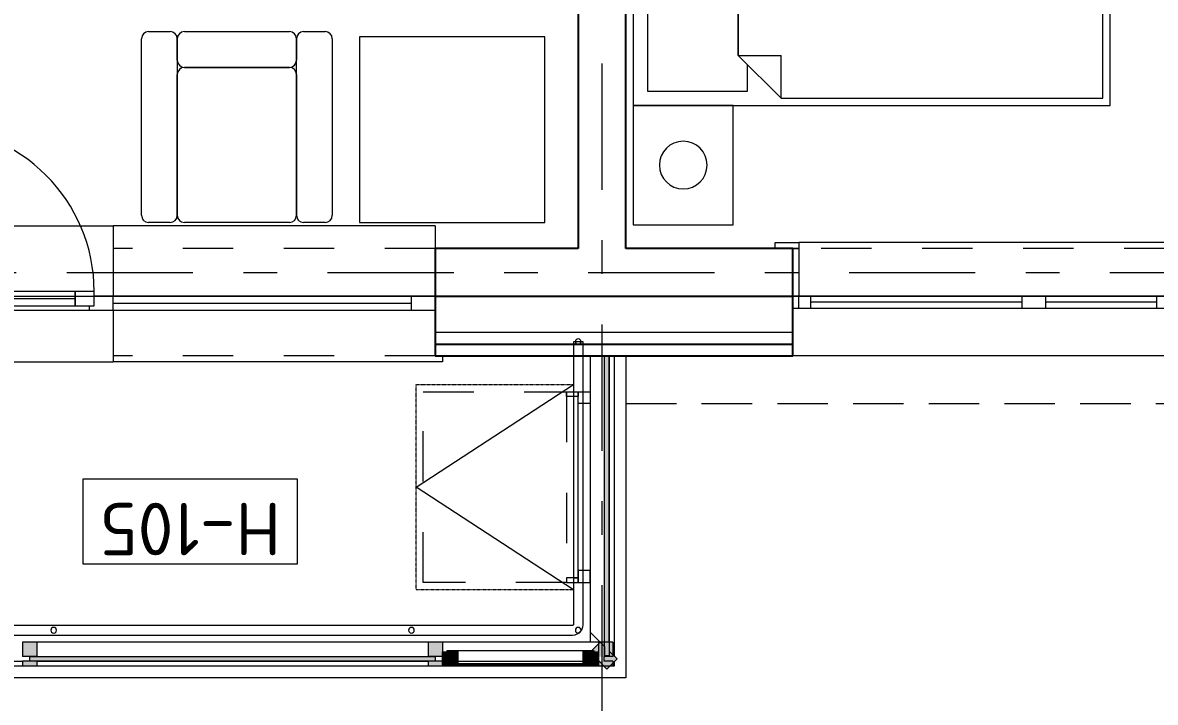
# Model space of a CAD drawing. Header units: millimetres. Extents: x 18162 to 3540582, y 72188 to 247925.
# Drawn here: x 678081 to 682831, y 76844 to 79693 of the extents above; entities that cross this region are included whole.
import ezdxf
from ezdxf.enums import TextEntityAlignment as Align

# ---------------------------------------------------------------- set-up
doc = ezdxf.new("R2010")
doc.units = ezdxf.units.MM
doc.header["$MEASUREMENT"] = 0
doc.set_wipeout_variables(frame=1)
for name, pattern in [('Dashed', [423.333333, 211.666667, -211.666667]), ('Double Dashed', [1093.611073, 529.166651, -211.666656, 141.111112, -211.666656]), ('Hidden Line', [317.5, 211.666667, -105.833333]), ('STYLE_01', [0.416641, 0.208282, -0.208359]), ('Wipeout_Contour', [1000, 0, -1000])]:
    doc.linetypes.add(name, pattern=pattern)
for name, color, linetype in [('Archicad Windows', 7, 'Continuous'), ('Archicad Zone Stamps', 7, 'Continuous'), ('Drawing & Figure', 7, 'Continuous'), ('Finish - Wall', 7, 'Continuous'), ('Interior - Furniture', 7, 'Continuous'), ('Interior - Stair & Railing', 7, 'Continuous'), ('Model Unit - Zone A', 7, 'Continuous'), ('Structural - Bearing', 7, 'Continuous'), ('Structural - Grid', 7, 'Continuous')]:
    doc.layers.add(name, color=color, linetype=linetype)
doc.styles.add('GENERATED_STYLE_2', font='')
doc.styles.add('GENERATED_STYLE_3', font='', dxfattribs={"width": 0.8})
doc.styles.get('GENERATED_STYLE_2').set_extended_font_data('ISOCPEUR MON')
doc.styles.get('GENERATED_STYLE_3').set_extended_font_data('ISOCPEUR MON')

# ---------------------------------------------------------------- blocks, each defined once
blk = doc.blocks.new('Тагт - 50%_H-105_95_3', base_point=(678783.9, 77602.1))
at = {"layer": 'Archicad Zone Stamps', "color": 7, "linetype": 'Continuous', "lineweight": 5}
for p, q in [((679233.9, 77779.5), (678333.9, 77779.5)), ((678333.9, 77779.5), (678333.9, 77424.7)), ((679233.9, 77424.7), (679233.9, 77779.5)), ((678333.9, 77424.7), (679233.9, 77424.7))]:
    blk.add_line(p, q, dxfattribs=at)
at = {"layer": 'Archicad Zone Stamps', "color": 7, "lineweight": 5, "style": 'GENERATED_STYLE_2'}
for tag, p in [('DUMMY_861', (678410.7, 77460.2)), ('ROOM_NUMBER', (678783.9, 77460.2))]:
    blk.add_attdef(tag, text='', height=220, rotation=180, dxfattribs=at).set_placement(p, align=Align.TOP_CENTER)
blk = doc.blocks.new('Window with Sidelight 27[46]_3', base_point=(636137.8, 0))
at = {"layer": 'Archicad Windows', "color": 7, "linetype": 'Continuous', "lineweight": 13}
for p, q in [((681236.3, 78745.7), (681236.3, 78770.7)), ((681236.3, 78770.7), (681336.3, 78770.7)), ((682886.3, 78770.7), (681336.3, 78770.7)), ((681336.3, 78770.7), (681336.3, 78745.7)), ((682886.3, 78770.7), (682986.3, 78770.7)), ((682886.3, 78745.7), (682886.3, 78770.7)), ((682986.3, 78770.7), (682986.3, 78745.7)), ((681336.3, 78745.7), (681236.3, 78745.7)), ((681311.3, 78745.7), (681236.3, 78745.7)), ((681311.3, 78745.7), (681236.3, 78745.7)), ((681311.3, 78545.7), (681311.3, 78745.7)), ((681311.3, 78745.7), (681336.3, 78745.7)), ((681311.3, 78545.7), (681311.3, 78745.7)), ((681311.3, 78545.7), (681311.3, 78745.7)), ((681336.3, 78745.7), (681336.3, 78545.7)), ((682886.3, 78545.7), (682886.3, 78745.7)), ((682886.3, 78745.7), (682911.3, 78745.7)), ((682986.3, 78745.7), (682886.3, 78745.7)), ((682911.3, 78745.7), (682911.3, 78545.7)), ((682911.3, 78545.7), (682911.3, 78745.7)), ((682911.3, 78545.7), (682911.3, 78745.7)), ((682911.3, 78745.7), (682986.3, 78745.7)), ((682911.3, 78745.7), (682986.3, 78745.7)), ((681336.3, 78545.7), (681311.3, 78545.7)), ((681336.3, 78545.7), (681311.3, 78545.7)), ((681311.3, 78495.7), (681311.3, 78545.7)), ((681311.3, 78495.7), (681311.3, 78545.7)), ((681386.3, 78545.7), (681336.3, 78545.7)), ((681336.3, 78495.7), (681336.3, 78545.7)), ((681386.3, 78495.7), (681386.3, 78545.7)), ((682271.3, 78545.7), (681386.3, 78545.7)), ((682271.3, 78520.7), (681386.3, 78520.7)), ((682321.3, 78545.7), (682271.3, 78545.7)), ((682271.3, 78545.7), (682271.3, 78495.7)), ((682371.3, 78545.7), (682321.3, 78545.7)), ((682371.3, 78495.7), (682371.3, 78545.7)), ((682836.3, 78545.7), (682371.3, 78545.7)), ((682836.3, 78520.7), (682371.3, 78520.7)), ((682886.3, 78545.7), (682836.3, 78545.7)), ((682836.3, 78545.7), (682836.3, 78495.7)), ((682911.3, 78545.7), (682886.3, 78545.7)), ((682911.3, 78545.7), (682886.3, 78545.7)), ((682886.3, 78495.7), (682886.3, 78545.7)), ((682911.3, 78495.7), (682911.3, 78545.7)), ((682911.3, 78495.7), (682911.3, 78545.7)), ((681311.3, 78495.7), (681336.3, 78495.7)), ((681311.3, 78395.7), (681311.3, 78495.7)), ((681336.3, 78495.7), (681386.3, 78495.7)), ((681386.3, 78495.7), (682271.3, 78495.7)), ((682271.3, 78495.7), (682321.3, 78495.7)), ((682321.3, 78495.7), (682371.3, 78495.7)), ((682371.3, 78495.7), (682836.3, 78495.7)), ((682836.3, 78495.7), (682886.3, 78495.7)), ((682886.3, 78495.7), (682911.3, 78495.7)), ((682911.3, 78395.7), (682911.3, 78495.7)), ((681311.3, 78345.7), (681311.3, 78395.7)), ((682911.3, 78345.7), (682911.3, 78395.7)), ((681311.3, 78295.7), (681311.3, 78345.7)), ((682911.3, 78295.7), (682911.3, 78345.7)), ((682911.3, 78295.7), (681311.3, 78295.7))]:
    blk.add_line(p, q, dxfattribs=at)
at = {"layer": 'Archicad Windows', "color": 7, "linetype": 'Dashed', "lineweight": 13}
blk.add_line((682911.3, 78745.7), (681311.3, 78745.7), dxfattribs=at)
blk = doc.blocks.new('Terrace Door 01 27[47]_3', base_point=(636137.8, 0))
at = {"layer": 'Archicad Windows', "color": 7, "linetype": 'Continuous', "lineweight": 13}
for p, q in [((677691.3, 78565.7), (677691.3, 79255.7)), ((677611.3, 78840.7), (678461.3, 78840.7)), ((677611.3, 78840.7), (677611.3, 78745.7)), ((679811.3, 78840.7), (678461.3, 78840.7)), ((678461.3, 78840.7), (678461.3, 78545.7)), ((679811.3, 78840.7), (679811.3, 78745.7)), ((677771.3, 78505.7), (677771.3, 78565.7)), ((678301.3, 78505.7), (678301.3, 78565.7)), ((677611.3, 78545.7), (677691.3, 78545.7)), ((677611.3, 78545.7), (677611.3, 78485.7)), ((678301.3, 78535.7), (677771.3, 78535.7)), ((678461.3, 78545.7), (678381.3, 78545.7)), ((678461.3, 78485.7), (678461.3, 78545.7)), ((679711.3, 78545.7), (678461.3, 78545.7)), ((679711.3, 78515.7), (678461.3, 78515.7)), ((679811.3, 78545.7), (679711.3, 78545.7)), ((679711.3, 78485.7), (679711.3, 78545.7)), ((679811.3, 78545.7), (679811.3, 78485.7)), ((679811.3, 78485.7), (677611.3, 78485.7)), ((677711.3, 78485.7), (677711.3, 78505.7)), ((678361.3, 78485.7), (678361.3, 78505.7)), ((678461.3, 78485.7), (678461.3, 78270.7)), ((678461.3, 78485.7), (678461.3, 78270.7)), ((677581.3, 78295.7), (677581.3, 78270.7)), ((679841.3, 78295.7), (679841.3, 78270.7)), ((677581.3, 78270.7), (678461.3, 78270.7)), ((679841.3, 78270.7), (678461.3, 78270.7))]:
    blk.add_line(p, q, dxfattribs=at)
at = {"layer": 'Archicad Windows', "color": 7, "linetype": 'Dashed', "lineweight": 13}
for p, q in [((679811.3, 78745.7), (678461.3, 78745.7)), ((679811.3, 78295.7), (678461.3, 78295.7))]:
    blk.add_line(p, q, dxfattribs=at)
at = {"layer": 'Archicad Windows', "color": 7, "linetype": 'Continuous', "lineweight": 13, "flags": 128}
for points in [[(677771.3, 78505.7), (677771.3, 78565.7), (677691.3, 78565.7), (677691.3, 78505.7)], [(678301.3, 78505.7), (678301.3, 78565.7), (677771.3, 78565.7), (677771.3, 78505.7)], [(678381.3, 78505.7), (678381.3, 78565.7), (678301.3, 78565.7), (678301.3, 78505.7)]]:
    blk.add_lwpolyline(points, close=True, dxfattribs=at)
at = {"layer": 'Archicad Windows', "color": 7, "linetype": 'Continuous', "lineweight": 13}
blk.add_arc((677691.3, 78565.7), 690, 0, 90, dxfattribs=at)
blk = doc.blocks.new('Bed Layout 27[253]_3', base_point=(680641.3, 80245.7))
at = {"layer": 'Interior - Furniture', "color": 7, "linetype": 'Continuous', "lineweight": 5}
for p, q in [((682641.3, 81145.7), (680641.3, 81145.7)), ((680641.3, 81145.7), (680641.3, 79345.7)), ((682641.3, 79345.7), (682641.3, 81145.7)), ((681261.3, 81115.7), (681081.3, 80935.7)), ((682611.3, 81115.7), (681261.3, 81115.7)), ((681261.3, 81115.7), (681261.3, 80935.7)), ((682611.3, 80245.7), (682611.3, 81115.7)), ((681081.3, 80935.7), (681081.3, 80245.7)), ((681081.3, 80935.7), (681261.3, 80935.7)), ((681081.3, 80245.7), (681081.3, 79555.7)), ((682611.3, 79375.7), (682611.3, 80245.7)), ((681081.3, 79555.7), (681261.3, 79375.7)), ((681081.3, 79555.7), (681261.3, 79555.7)), ((681261.3, 79375.7), (681261.3, 79555.7)), ((681261.3, 79375.7), (682611.3, 79375.7)), ((681061.3, 79345.7), (680641.3, 79345.7)), ((680641.3, 79345.7), (680641.3, 78845.7)), ((680641.3, 79345.7), (682641.3, 79345.7)), ((681061.3, 78845.7), (681061.3, 79345.7)), ((680641.3, 78845.7), (681061.3, 78845.7))]:
    blk.add_line(p, q, dxfattribs=at)
at = {"layer": 'Interior - Furniture', "color": 7, "linetype": 'Continuous', "lineweight": 5, "flags": 128}
for points in [[(681081.3, 80935.7), (681121.3, 80975.7), (681121.3, 81085.7), (680701.3, 81085.7), (680701.3, 80305.7), (681081.3, 80305.7)], [(681081.3, 80185.7), (680701.3, 80185.7), (680701.3, 79405.7), (681121.3, 79405.7), (681121.3, 79515.7), (681081.3, 79555.7)]]:
    blk.add_lwpolyline(points, close=True, dxfattribs=at)
blk.add_lwpolyline([(680851.3, 79195.7, 1), (680851.3, 78995.7, 1)], format="xyb", close=True, dxfattribs=at)
blk = doc.blocks.new('Sofa 01 27[259]_3', base_point=(679379.6, 79655.2))
at = {"layer": 'Interior - Furniture', "color": 7, "linetype": 'Continuous', "lineweight": 5}
for p, q in [((678609.6, 79655.2), (678699.6, 79655.2)), ((678759.6, 79655.2), (679199.6, 79655.2)), ((679259.6, 79655.2), (679349.6, 79655.2)), ((678579.6, 78885.2), (678579.6, 79625.2)), ((678729.6, 79535.2), (678729.6, 79625.2)), ((678729.6, 79625.2), (678729.6, 78885.2)), ((679229.6, 79625.2), (679229.6, 79535.2)), ((679229.6, 78885.2), (679229.6, 79625.2)), ((679379.6, 79625.2), (679379.6, 78885.2)), ((678729.6, 78885.2), (678729.6, 79475.2)), ((678729.6, 78885.2), (678729.6, 79475.2)), ((678759.6, 79505.2), (679199.6, 79505.2)), ((678759.6, 79505.2), (679199.6, 79505.2)), ((679199.6, 79505.2), (678759.6, 79505.2)), ((679229.6, 79475.2), (679229.6, 78885.2)), ((679229.6, 79475.2), (679229.6, 78885.2)), ((678699.6, 78855.2), (678609.6, 78855.2)), ((679199.6, 78855.2), (678759.6, 78855.2)), ((679199.6, 78855.2), (678759.6, 78855.2)), ((679349.6, 78855.2), (679259.6, 78855.2))]:
    blk.add_line(p, q, dxfattribs=at)
for centre, start, end in [((678609.6, 79625.2), 90, 180), ((678699.6, 79625.2), 0, 90), ((678759.6, 79625.2), 90, 180), ((679199.6, 79625.2), 0, 90), ((679259.6, 79625.2), 90, 180), ((679349.6, 79625.2), 0, 90), ((678759.6, 79535.2), 180, 270), ((679199.6, 79535.2), 270, 0), ((678759.6, 79475.2), 90, 180), ((678759.6, 79475.2), 90, 180), ((679199.6, 79475.2), 0, 90), ((679199.6, 79475.2), 0, 90), ((678609.6, 78885.2), 180, 270), ((678699.6, 78885.2), 270, 0), ((678759.6, 78885.2), 180, 270), ((678759.6, 78885.2), 180, 270), ((679199.6, 78885.2), 270, 0), ((679199.6, 78885.2), 270, 0), ((679259.6, 78885.2), 180, 270), ((679349.6, 78885.2), 270, 0)]:
    blk.add_arc(centre, 30, start, end, dxfattribs=at)
blk = doc.blocks.new('Coffee Table 04 27[260]_3', base_point=(679493.2, 78855.2))
at = {"layer": 'Interior - Furniture', "color": 7, "linetype": 'Continuous', "lineweight": 5, "flags": 128}
blk.add_lwpolyline([(679493.2, 78855.2), (680271, 78855.2), (680271, 79633), (679493.2, 79633)], close=True, dxfattribs=at)
blk = doc.blocks.new('Standard grid marker[328]_3', base_point=(654300.1, 78645.7))
at = {"layer": 'Structural - Grid', "color": 13, "linetype": 'Double Dashed', "lineweight": 13}
blk.add_line((655300.1, 78645.7), (689862.2, 78645.7), dxfattribs=at)
at = {"layer": 'Structural - Grid', "color": 13, "lineweight": 13, "style": 'GENERATED_STYLE_3'}
blk.add_attdef('AC_MarkerText_1', text='', height=250, rotation=180, dxfattribs=at).set_placement((691162.2, 78520.7), align=Align.TOP_CENTER)
blk = doc.blocks.new('Standard grid marker[332]_3', base_point=(680511.3, 72524.1))
at = {"layer": 'Structural - Grid', "color": 13, "linetype": 'Double Dashed', "lineweight": 13}
blk.add_line((680511.3, 73524.1), (680511.3, 100185.5), dxfattribs=at)
at = {"layer": 'Structural - Grid', "color": 13, "lineweight": 13, "style": 'GENERATED_STYLE_3'}
blk.add_attdef('AC_MarkerText_1', text='', height=250, rotation=180, dxfattribs=at).set_placement((680511.3, 101360.5), align=Align.TOP_CENTER)

msp = doc.modelspace()

# ---------------------------------------------------------------- linework, layer by layer
at = {"layer": 'Drawing & Figure', "color": 7, "linetype": 'STYLE_01', "lineweight": 5}
msp.add_lwpolyline([(680391.3, 77315.7), (679731.3, 77315.7), (679731.3, 78175.7), (680391.3, 78175.7)], close=True, dxfattribs=at)
at = {"layer": 'Drawing & Figure', "color": 7, "linetype": 'Continuous', "lineweight": 5}
msp.add_lwpolyline([(680391.3, 77315.7), (679731.3, 77745.7), (680391.3, 78175.7)], dxfattribs=at)
at = {"layer": 'Drawing & Figure', "color": 7, "linetype": 'Dashed', "lineweight": 5}
msp.add_lwpolyline([(680361.3, 78145.7), (680361.3, 77345.7), (679761.3, 77345.7), (679761.3, 78145.7)], close=True, dxfattribs=at)
at = {"layer": 'Drawing & Figure', "color": 7, "linetype": 'Continuous', "lineweight": 5}
for points in [[(680411.3, 78125.7), (680361.3, 78125.7), (680361.3, 78145.7), (680411.3, 78145.7)], [(680461.3, 78095.7), (680411.3, 78095.7), (680411.3, 78145.7), (680461.3, 78145.7)], [(680391.3, 77365.7), (680411.3, 77365.7), (680411.3, 78125.7), (680391.3, 78125.7)], [(680461.3, 77395.7), (680411.3, 77395.7), (680411.3, 77345.7), (680461.3, 77345.7)], [(680411.3, 77365.7), (680361.3, 77365.7), (680361.3, 77345.7), (680411.3, 77345.7)]]:
    msp.add_lwpolyline(points, close=True, dxfattribs=at)
at = {"layer": 'Finish - Wall', "color": 7, "linetype": 'Continuous', "lineweight": 13}
msp.add_line((680561.3, 78355.7), (680461.3, 78355.7), dxfattribs=at)
at = {"layer": 'Interior - Stair & Railing', "color": 7, "linetype": 'Continuous', "lineweight": 13}
for p, q in [((680391.3, 77211.7), (680391.3, 77195.7)), ((680391.3, 77195.7), (680391.3, 77172)), ((680431.3, 77195.7), (680431.3, 77211.7)), ((680431.3, 77169.4), (680431.3, 77195.7)), ((680370.3, 77165.7), (677577.4, 77165.7)), ((680385, 77165.7), (680370.3, 77165.7)), ((680387.6, 77166), (680385, 77165.7)), ((680388.7, 77166.5), (680387.6, 77166)), ((680389.7, 77167.3), (680388.7, 77166.5)), ((680390.5, 77168.3), (680389.7, 77167.3)), ((680391, 77169.4), (680390.5, 77168.3)), ((680391.3, 77171.6), (680391, 77169.4)), ((680391.3, 77172), (680391.3, 77171.6)), ((680408.9, 77131.6), (680418.3, 77138.7)), ((680418.3, 77138.7), (680425.5, 77148.1)), ((680425.5, 77148.1), (680428.7, 77156)), ((680428.7, 77156), (680430, 77159)), ((680430, 77159), (680431.3, 77169.4)), ((677577.4, 77125.7), (680370.3, 77125.7)), ((680370.3, 77125.7), (680386.3, 77125.7)), ((680386.3, 77125.7), (680387.6, 77125.7)), ((680387.6, 77125.7), (680398, 77127)), ((680398, 77127), (680408.9, 77131.6))]:
    msp.add_line(p, q, dxfattribs=at)
at = {"layer": 'Interior - Stair & Railing', "color": 7, "linetype": 'Continuous', "lineweight": 13, "flags": 128}
for points in [[(678211.3, 77157.7, 1), (678211.3, 77133.7, 1)], [(679711.3, 77157.7, 1), (679711.3, 77133.7, 1)], [(680399.3, 77145.7, 1), (680423.3, 77145.7, 1)]]:
    msp.add_lwpolyline(points, format="xyb", close=True, dxfattribs=at)
at = {"layer": 'Structural - Bearing', "color": 7, "linetype": 'Continuous', "lineweight": 13, "flags": 128}
for points in [[(656911.3, 96745.7), (656911.3, 78545.7), (687111.3, 78545.7), (687111.3, 96745.7), (673911.3, 96745.7), (673911.3, 92545.7), (671411.3, 92545.7), (671411.3, 96745.7)], [(680611.3, 76945.7), (677311.3, 76945.7), (677311.3, 78545.7), (680611.3, 78545.7)]]:
    msp.add_lwpolyline(points, close=True, dxfattribs=at)
at = {"layer": 'Structural - Bearing', "color": 7, "linetype": 'Hidden Line', "lineweight": 13, "flags": 128}
msp.add_lwpolyline([(680610.9, 78095.7), (683810.9, 78095.7)], dxfattribs=at)

# ---------------------------------------------------------------- block references
at = {"layer": 'Interior - Furniture', "color": 7, "linetype": 'Continuous', "lineweight": 5}
for name, p in [('Bed Layout 27[253]_3', (680641.3, 80245.7)), ('Sofa 01 27[259]_3', (679379.6, 79655.2)), ('Coffee Table 04 27[260]_3', (679493.2, 78855.2))]:
    msp.add_blockref(name, p, dxfattribs=at)
at = {"layer": 'Model Unit - Zone A', "color": 7, "linetype": 'Continuous', "lineweight": 5}
msp.add_blockref('Тагт - 50%_H-105_95_3', (678783.9, 77602.1), dxfattribs=at).add_auto_attribs({'ROOM_NUMBER': 'H-105'})

# ---------------------------------------------------------------- next in the draw order: wipeouts: each hides what was drawn before it
at = {"color": 254, "linetype": 'Wipeout_Contour', "lineweight": 0, "ltscale": 3424195.546010547}
msp.add_wipeout([(680461.3, 77138.1), (680461.3, 77095.7), (680496.3, 77095.7), (680502.3, 77095.7), (680503, 77096.4)], dxfattribs=at).dxf.layer = 'Finish - Wall'
at = {"color": 254, "linetype": 'Wipeout_Contour', "lineweight": 0, "ltscale": 2733284.080034102}
msp.add_wipeout([(679781.3, 77035.7), (679781.3, 77095.7), (678141.3, 77095.7), (678141.3, 77035.7)], dxfattribs=at).dxf.layer = 'Finish - Wall'
at = {"color": 254, "linetype": 'Wipeout_Contour', "lineweight": 0, "ltscale": 2728457.822663459}
msp.add_wipeout([(677426.3, 77015.7), (677426.3, 76995.7), (678081.3, 76995.7), (678081.3, 77015.7)], dxfattribs=at).dxf.layer = 'Finish - Wall'
at = {"color": 254, "linetype": 'Wipeout_Contour', "lineweight": 0, "ltscale": 2054699.93383106}
msp.add_wipeout([(680561.3, 76995.7), (680556.3, 77000.7), (680556.3, 76995.7)], dxfattribs=at).dxf.layer = 'Finish - Wall'

# ---------------------------------------------------------------- next in the draw order: linework, layer by layer
at = {"layer": 'Finish - Wall', "color": 7, "linetype": 'Continuous', "lineweight": 13}
msp.add_line((678141.3, 77095.7), (678081.3, 77095.7), dxfattribs=at)
at = {"layer": 'Finish - Wall', "color": 7, "linetype": 'Continuous', "lineweight": 13, "flags": 128}
msp.add_lwpolyline([(679781.3, 77095.7), (678141.3, 77095.7)], dxfattribs=at)

# ---------------------------------------------------------------- next in the draw order: wipeouts: each hides what was drawn before it
at = {"color": 254, "linetype": 'Wipeout_Contour', "lineweight": 0, "ltscale": 4107723.472941402}
msp.add_wipeout([(679841.3, 77035.7), (680478.9, 77035.7), (680460.6, 77054), (680496.3, 77089.7), (680496.3, 77095.7), (679841.3, 77095.7)], dxfattribs=at).dxf.layer = 'Finish - Wall'
at = {"color": 254, "linetype": 'Wipeout_Contour', "lineweight": 0, "ltscale": 2728481.613701906}
msp.add_wipeout([(677403.8, 77035.7), (677403.8, 77015.7), (678111.3, 77015.7), (678111.3, 77035.7)], dxfattribs=at).dxf.layer = 'Finish - Wall'
at = {"color": 254, "linetype": 'Wipeout_Contour', "lineweight": 0, "ltscale": 2733257.020637659}
msp.add_wipeout([(678141.3, 77015.7), (678141.3, 76995.7), (679781.3, 76995.7), (679781.3, 77015.7)], dxfattribs=at).dxf.layer = 'Finish - Wall'
at = {"color": 254, "linetype": 'Wipeout_Contour', "lineweight": 0, "ltscale": 2739605.838576231}
msp.add_wipeout([(680561.3, 77013.2), (680556.3, 77008.2), (680556.3, 77000.7), (680561.3, 76995.7)], dxfattribs=at).dxf.layer = 'Finish - Wall'

# ---------------------------------------------------------------- next in the draw order: linework, layer by layer
at = {"layer": 'Finish - Wall', "color": 7, "linetype": 'Continuous', "lineweight": 13}
for p, q in [((678081.3, 77095.7), (678081.3, 77035.7)), ((679841.3, 77095.7), (679781.3, 77095.7)), ((678081.3, 77015.7), (678081.3, 76995.7))]:
    msp.add_line(p, q, dxfattribs=at)
at = {"layer": 'Finish - Wall', "color": 7, "linetype": 'Continuous', "lineweight": 13, "flags": 128}
for points in [[(677426.3, 77015.7), (678081.3, 77015.7)], [(678081.3, 76995.7), (677426.3, 76995.7)], [(680561.3, 76995.7), (680556.3, 76995.7)], [(680561.3, 77013.2), (680561.3, 76995.7)]]:
    msp.add_lwpolyline(points, dxfattribs=at)

# ---------------------------------------------------------------- next in the draw order: wipeouts: each hides what was drawn before it
at = {"color": 254, "linetype": 'Wipeout_Contour', "lineweight": 0, "ltscale": 3424512.369252054}
msp.add_wipeout([(680521.3, 78295.7), (680461.3, 78295.7), (680461.3, 77138.1), (680503.8, 77095.7), (680521.3, 77095.7)], dxfattribs=at).dxf.layer = 'Finish - Wall'
at = {"color": 254, "linetype": 'Wipeout_Contour', "lineweight": 0, "ltscale": 2733266.039209615}
msp.add_wipeout([(679811.3, 77035.7), (678111.3, 77035.7), (678111.3, 77015.7), (679811.3, 77015.7)], dxfattribs=at).dxf.layer = 'Finish - Wall'
at = {"color": 254, "linetype": 'Wipeout_Contour', "lineweight": 0, "ltscale": 2738056.285317491}
msp.add_wipeout([(679841.3, 77015.7), (679841.3, 76995.7), (680496.3, 76995.7), (680496.3, 77015.7)], dxfattribs=at).dxf.layer = 'Finish - Wall'

# ---------------------------------------------------------------- next in the draw order: hatches: boundary and pattern name
at = {"layer": 'Finish - Wall', "linetype": 'Continuous', "lineweight": 9}
for points in [[(678141.3, 77035.7), (678141.3, 77095.7), (678081.3, 77095.7), (678081.3, 77035.7)], [(678141.3, 77015.7), (678081.3, 77015.7), (678081.3, 76995.7), (678141.3, 76995.7)]]:
    msp.add_hatch(color=7, dxfattribs=at).paths.add_polyline_path(points)

# ---------------------------------------------------------------- next in the draw order: linework, layer by layer
at = {"layer": 'Finish - Wall', "color": 7, "linetype": 'Continuous', "lineweight": 13}
for p, q in [((680461.3, 78355.7), (680461.3, 78295.7)), ((678141.3, 77095.7), (678141.3, 77035.7)), ((679781.3, 77095.7), (679781.3, 77035.7)), ((678141.3, 77035.7), (678081.3, 77035.7)), ((678141.3, 77015.7), (678081.3, 77015.7)), ((678141.3, 76995.7), (678081.3, 76995.7)), ((678141.3, 77015.7), (678141.3, 76995.7)), ((679781.3, 77015.7), (679781.3, 76995.7))]:
    msp.add_line(p, q, dxfattribs=at)
at = {"layer": 'Finish - Wall', "color": 7, "linetype": 'Continuous', "lineweight": 13, "flags": 128}
for points in [[(680461.3, 78295.7), (680461.3, 77138.1)], [(680461.3, 77138.1), (680461.3, 77095.7)], [(680496.3, 77095.7), (679841.3, 77095.7)], [(678141.3, 77035.7), (679781.3, 77035.7)], [(678141.3, 77015.7), (679781.3, 77015.7)], [(679781.3, 76995.7), (678141.3, 76995.7)]]:
    msp.add_lwpolyline(points, dxfattribs=at)

# ---------------------------------------------------------------- next in the draw order: wipeouts: each hides what was drawn before it
at = {"color": 254, "linetype": 'Wipeout_Contour', "lineweight": 0, "ltscale": 4109694.784014434}
msp.add_wipeout([(680541.3, 77095.7), (680556.3, 77095.7), (680556.3, 77043.1), (680561.3, 77038.1), (680561.3, 78295.7), (680541.3, 78295.7)], dxfattribs=at).dxf.layer = 'Finish - Wall'

# ---------------------------------------------------------------- next in the draw order: linework, layer by layer
at = {"layer": 'Finish - Wall', "color": 7, "linetype": 'Continuous', "lineweight": 13}
msp.add_line((680556.3, 77015.7), (680556.3, 76995.7), dxfattribs=at)

# ---------------------------------------------------------------- next in the draw order: wipeouts: each hides what was drawn before it
at = {"color": 254, "linetype": 'Wipeout_Contour', "lineweight": 0, "ltscale": 2739814.392016217}
msp.add_wipeout([(680541.3, 78315.7), (680521.3, 78315.7), (680521.3, 77095.7), (680541.3, 77095.7)], dxfattribs=at).dxf.layer = 'Finish - Wall'
at = {"color": 254, "linetype": 'Wipeout_Contour', "lineweight": 0, "ltscale": 2738050.528386451}
msp.add_wipeout([(679811.3, 77015.7), (680518.9, 77015.7), (680518.9, 77035.7), (679811.3, 77035.7)], dxfattribs=at).dxf.layer = 'Finish - Wall'

# ---------------------------------------------------------------- next in the draw order: hatches: boundary and pattern name
at = {"layer": 'Finish - Wall', "linetype": 'Continuous', "lineweight": 9}
for points in [[(680521.3, 78315.7), (680541.3, 78315.7), (680541.3, 78295.7), (680561.3, 78295.7), (680561.3, 78355.7), (680461.3, 78355.7), (680461.3, 78295.7), (680521.3, 78295.7)], [(679841.3, 77035.7), (679841.3, 77095.7), (679781.3, 77095.7), (679781.3, 77035.7)], [(680556.3, 77035.7), (680556.3, 77095.7), (680496.3, 77095.7), (680496.3, 77035.7)], [(679841.3, 77015.7), (679781.3, 77015.7), (679781.3, 76995.7), (679841.3, 76995.7)], [(680556.3, 77015.7), (680496.3, 77015.7), (680496.3, 76995.7), (680556.3, 76995.7)]]:
    msp.add_hatch(color=7, dxfattribs=at).paths.add_polyline_path(points)
at = {"layer": 'Finish - Wall', "linetype": 'Continuous', "lineweight": 13}
for points in [[(680541.3, 77038.1), (680541.3, 78315.7), (680521.3, 78315.7), (680521.3, 77038.1)], [(678111.3, 77015.7), (679811.3, 77015.7), (679811.3, 77035.7), (678111.3, 77035.7)]]:
    msp.add_hatch(color=7, dxfattribs=at).paths.add_polyline_path(points)

# ---------------------------------------------------------------- next in the draw order: linework, layer by layer
at = {"layer": 'Finish - Wall', "color": 7, "linetype": 'Continuous', "lineweight": 13}
for p, q in [((680561.3, 78355.7), (680561.3, 78295.7)), ((680521.3, 78295.7), (680461.3, 78295.7)), ((680521.3, 78315.7), (680521.3, 78295.7)), ((680541.3, 78315.7), (680521.3, 78315.7)), ((680541.3, 78315.7), (680541.3, 78295.7)), ((680561.3, 78295.7), (680541.3, 78295.7)), ((679841.3, 77095.7), (679841.3, 77035.7)), ((680503, 77096.4), (680460.6, 77054)), ((680496.3, 77095.7), (680496.3, 77035.7)), ((680556.3, 77095.7), (680496.3, 77095.7)), ((680503, 77096.4), (680521.3, 77078.1)), ((680556.3, 77095.7), (680556.3, 77035.7)), ((680460.6, 77054), (680478.9, 77035.7)), ((680521.3, 77078.1), (680521.3, 77038.1)), ((680541.3, 77058.1), (680541.3, 77038.1)), ((680541.3, 77058.1), (680573.8, 77025.7)), ((679841.3, 77035.7), (679781.3, 77035.7)), ((679841.3, 77015.7), (679781.3, 77015.7)), ((679841.3, 76995.7), (679781.3, 76995.7)), ((679841.3, 77015.7), (679841.3, 76995.7)), ((680496.3, 77035.7), (680478.9, 77035.7)), ((680496.3, 77015.7), (680496.3, 76995.7)), ((680498.9, 77015.7), (680496.3, 77015.7)), ((680556.3, 76995.7), (680496.3, 76995.7)), ((680498.9, 77015.7), (680531.3, 76983.2)), ((680518.9, 77035.7), (680518.9, 77015.7)), ((680556.3, 77035.7), (680518.9, 77035.7)), ((680556.3, 77015.7), (680518.9, 77015.7)), ((680541.3, 77038.1), (680521.3, 77038.1)), ((680573.8, 77025.7), (680531.3, 76983.2))]:
    msp.add_line(p, q, dxfattribs=at)
at = {"layer": 'Finish - Wall', "color": 7, "linetype": 'Continuous', "lineweight": 13, "flags": 128}
for points in [[(680541.3, 77038.1), (680521.3, 77038.1), (680521.3, 78315.7), (680541.3, 78315.7)], [(678111.3, 77015.7), (678111.3, 77035.7), (679811.3, 77035.7), (679811.3, 77015.7)]]:
    msp.add_lwpolyline(points, close=True, dxfattribs=at)
for points in [[(680521.3, 77095.7), (680521.3, 78295.7)], [(680541.3, 77095.7), (680541.3, 78295.7)], [(680561.3, 78295.7), (680561.3, 77038.1)], [(680503, 77096.4), (680461.3, 77138.1)], [(679841.3, 77035.7), (680478.9, 77035.7)], [(679841.3, 77015.7), (680496.3, 77015.7)], [(680496.3, 76995.7), (679841.3, 76995.7)]]:
    msp.add_lwpolyline(points, dxfattribs=at)

# ---------------------------------------------------------------- next in the draw order: wipeouts: each hides what was drawn before it
at = {"color": 254, "linetype": 'Wipeout_Contour', "lineweight": 0, "ltscale": 2738068.66265143}
msp.add_wipeout([(679906.3, 77005.7), (680431.3, 77005.7), (680431.3, 77060.7), (679906.3, 77060.7)], dxfattribs=at).dxf.layer = 'Archicad Windows'
at = {"color": 254, "linetype": 'Wipeout_Contour', "lineweight": 0, "ltscale": 2740212.722707049}
msp.add_wipeout([(679811.3, 78295.7), (681311.3, 78295.7), (681311.3, 78345.7), (679811.3, 78345.7)], dxfattribs=at).dxf.layer = 'Structural - Bearing'

# ---------------------------------------------------------------- next in the draw order: linework, layer by layer
at = {"layer": 'Archicad Windows', "color": 7, "linetype": 'Continuous', "lineweight": 13}
msp.add_line((679906.3, 77060.7), (680431.3, 77060.7), dxfattribs=at)
at = {"layer": 'Structural - Bearing', "color": 7, "linetype": 'Continuous', "lineweight": 25}
msp.add_line((679811.3, 78295.7), (679841.3, 78295.7), dxfattribs=at)
at = {"layer": 'Structural - Bearing', "color": 7, "linetype": 'Continuous', "lineweight": 25, "flags": 128}
msp.add_lwpolyline([(679841.3, 78295.7), (681311.3, 78295.7)], dxfattribs=at)
at = {"layer": 'Structural - Bearing', "color": 7, "linetype": 'Hidden Line', "lineweight": 13, "flags": 128}
for points in [[(683810.9, 78295.7), (680610.9, 78295.7)], [(680610.9, 78295.7), (680610.9, 78095.7)]]:
    msp.add_lwpolyline(points, dxfattribs=at)

# ---------------------------------------------------------------- next in the draw order: wipeouts: each hides what was drawn before it
at = {"color": 254, "linetype": 'Wipeout_Contour', "lineweight": 0, "ltscale": 2738055.159105593}
msp.add_wipeout([(680451.3, 77000.7), (680451.3, 77005.7), (679886.3, 77005.7), (679886.3, 77000.7)], dxfattribs=at).dxf.layer = 'Archicad Windows'
at = {"color": 254, "linetype": 'Wipeout_Contour', "lineweight": 0, "ltscale": 2740235.595511845}
msp.add_wipeout([(679811.3, 78345.7), (681311.3, 78345.7), (681311.3, 78395.7), (679811.3, 78395.7)], dxfattribs=at).dxf.layer = 'Structural - Bearing'

# ---------------------------------------------------------------- next in the draw order: hatches: boundary and pattern name
at = {"layer": 'Archicad Windows', "linetype": 'Continuous', "lineweight": 9}
for points in [[(679841.3, 77055.7), (679841.3, 77000.7), (679886.3, 77000.7), (679886.3, 77005.7), (679861.3, 77005.7), (679861.3, 77055.7)], [(679861.3, 77060.7), (679861.3, 77005.7), (679906.3, 77005.7), (679906.3, 77060.7)], [(680476.3, 77005.7), (680476.3, 77060.7), (680431.3, 77060.7), (680431.3, 77005.7)], [(680496.3, 77000.7), (680496.3, 77055.7), (680476.3, 77055.7), (680476.3, 77005.7), (680451.3, 77005.7), (680451.3, 77000.7)]]:
    msp.add_hatch(color=7, dxfattribs=at).paths.add_polyline_path(points)
at = {"layer": 'Finish - Wall', "linetype": 'Continuous', "lineweight": 9}
msp.add_hatch(color=7, dxfattribs=at).paths.add_polyline_path([(680498.9, 77015.7), (680531.3, 76983.2), (680573.8, 77025.7), (680541.3, 77058.1), (680541.3, 77038.1), (680521.3, 77038.1), (680521.3, 77078.1), (680503, 77096.4), (680460.6, 77054), (680478.9, 77035.7), (680518.9, 77035.7), (680518.9, 77015.7)])

# ---------------------------------------------------------------- next in the draw order: linework, layer by layer
at = {"layer": 'Archicad Windows', "color": 7, "linetype": 'Continuous', "lineweight": 13}
for p, q in [((679906.3, 77015.7), (680431.3, 77015.7)), ((680431.3, 77005.7), (679906.3, 77005.7))]:
    msp.add_line(p, q, dxfattribs=at)
at = {"layer": 'Archicad Windows', "color": 7, "linetype": 'Continuous', "lineweight": 13, "flags": 128}
for points in [[(679841.3, 77055.7), (679861.3, 77055.7), (679861.3, 77005.7), (679886.3, 77005.7), (679886.3, 77000.7), (679841.3, 77000.7)], [(679861.3, 77060.7), (679906.3, 77060.7), (679906.3, 77005.7), (679861.3, 77005.7)], [(680476.3, 77005.7), (680431.3, 77005.7), (680431.3, 77060.7), (680476.3, 77060.7)], [(680496.3, 77000.7), (680451.3, 77000.7), (680451.3, 77005.7), (680476.3, 77005.7), (680476.3, 77055.7), (680496.3, 77055.7)], [(680451.3, 77000.7), (679886.3, 77000.7), (679886.3, 77005.7), (680451.3, 77005.7)]]:
    msp.add_lwpolyline(points, close=True, dxfattribs=at)
at = {"layer": 'Interior - Stair & Railing', "color": 7, "linetype": 'Continuous', "lineweight": 13}
for p, q in [((680431.3, 78355.2), (680391.3, 78355.2)), ((680391.3, 78355.2), (680391.3, 77211.7)), ((680431.3, 77211.7), (680431.3, 78355.2))]:
    msp.add_line(p, q, dxfattribs=at)
at = {"layer": 'Interior - Stair & Railing', "color": 7, "linetype": 'Continuous', "lineweight": 13, "flags": 128}
msp.add_lwpolyline([(680399.3, 78355.2, 1), (680423.3, 78355.2, 1)], format="xyb", close=True, dxfattribs=at)
at = {"layer": 'Structural - Bearing', "color": 7, "linetype": 'Continuous', "lineweight": 25}
for p in [(679811.3, 78345.7), (681311.3, 78295.7)]:
    msp.add_line(p, (681311.3, 78345.7), dxfattribs=at)

# ---------------------------------------------------------------- next in the draw order: wipeouts: each hides what was drawn before it
at = {"color": 254, "linetype": 'Wipeout_Contour', "lineweight": 0, "ltscale": 3426099.191907673}
msp.add_wipeout([(679811.3, 78395.7), (681311.3, 78395.7), (681311.3, 78495.7), (681311.3, 78545.7), (679811.3, 78545.7)], dxfattribs=at).dxf.layer = 'Structural - Bearing'

# ---------------------------------------------------------------- next in the draw order: linework, layer by layer
at = {"layer": 'Structural - Bearing', "color": 7, "linetype": 'Continuous', "lineweight": 25}
for p, q in [((681311.3, 78395.7), (681311.3, 78495.7)), ((681311.3, 78345.7), (681311.3, 78395.7))]:
    msp.add_line(p, q, dxfattribs=at)
at = {"layer": 'Structural - Bearing', "color": 7, "linetype": 'Continuous', "lineweight": 13}
msp.add_line((679811.3, 78395.7), (681311.3, 78395.7), dxfattribs=at)

# ---------------------------------------------------------------- next in the draw order: wipeouts: each hides what was drawn before it
at = {"color": 254, "linetype": 'Wipeout_Contour', "lineweight": 0, "ltscale": 2740361.680423502}
msp.add_wipeout([(679811.3, 78545.7), (681311.3, 78545.7), (681311.3, 78745.7), (679811.3, 78745.7)], dxfattribs=at).dxf.layer = 'Structural - Bearing'

# ---------------------------------------------------------------- next in the draw order: linework, layer by layer
at = {"layer": 'Structural - Bearing', "color": 7, "linetype": 'Continuous', "lineweight": 25}
for p, q in [((679811.3, 78745.7), (679811.3, 78295.7)), ((681311.3, 78745.7), (681236.3, 78745.7)), ((681311.3, 78545.7), (681311.3, 78745.7)), ((679811.3, 78545.7), (681311.3, 78545.7)), ((681311.3, 78495.7), (681311.3, 78545.7))]:
    msp.add_line(p, q, dxfattribs=at)
at = {"layer": 'Structural - Bearing', "color": 7, "linetype": 'Continuous', "lineweight": 25, "flags": 128}
for points in [[(680411.3, 78745.7), (679811.3, 78745.7)], [(681311.3, 78745.7), (680611.3, 78745.7)]]:
    msp.add_lwpolyline(points, dxfattribs=at)
at = {"layer": 'Structural - Bearing', "color": 7, "linetype": 'Continuous', "lineweight": 25}
msp.add_point((679811.3, 78745.7), dxfattribs=at)

# ---------------------------------------------------------------- next in the draw order: block references
at = {"layer": 'Archicad Windows', "color": 7, "linetype": 'Continuous', "lineweight": 13}
for name in ['Terrace Door 01 27[47]_3', 'Window with Sidelight 27[46]_3']:
    msp.add_blockref(name, (636137.8, 0), dxfattribs=at)

# ---------------------------------------------------------------- next in the draw order: wipeouts: each hides what was drawn before it
at = {"color": 254, "linetype": 'Wipeout_Contour', "lineweight": 0, "ltscale": 2742178.108004122}
msp.add_wipeout([(680611.3, 78745.7), (680611.3, 86895.7), (680411.3, 86895.7), (680411.3, 78745.7)], dxfattribs=at).dxf.layer = 'Structural - Bearing'

# ---------------------------------------------------------------- next in the draw order: linework, layer by layer
at = {"layer": 'Structural - Bearing', "color": 7, "linetype": 'Continuous', "lineweight": 25, "flags": 128}
for points in [[(680411.3, 84045.7), (680411.3, 78745.7)], [(680611.3, 78745.7), (680611.3, 84045.7)]]:
    msp.add_lwpolyline(points, dxfattribs=at)

# ---------------------------------------------------------------- next in the draw order: block references
at = {"layer": 'Structural - Grid', "color": 13, "linetype": 'Continuous', "lineweight": 13}
for name, p in [('Standard grid marker[332]_3', (680511.3, 72524.1)), ('Standard grid marker[328]_3', (654300.1, 78645.7))]:
    msp.add_blockref(name, p, dxfattribs=at)

doc.saveas('drawing.dxf')
